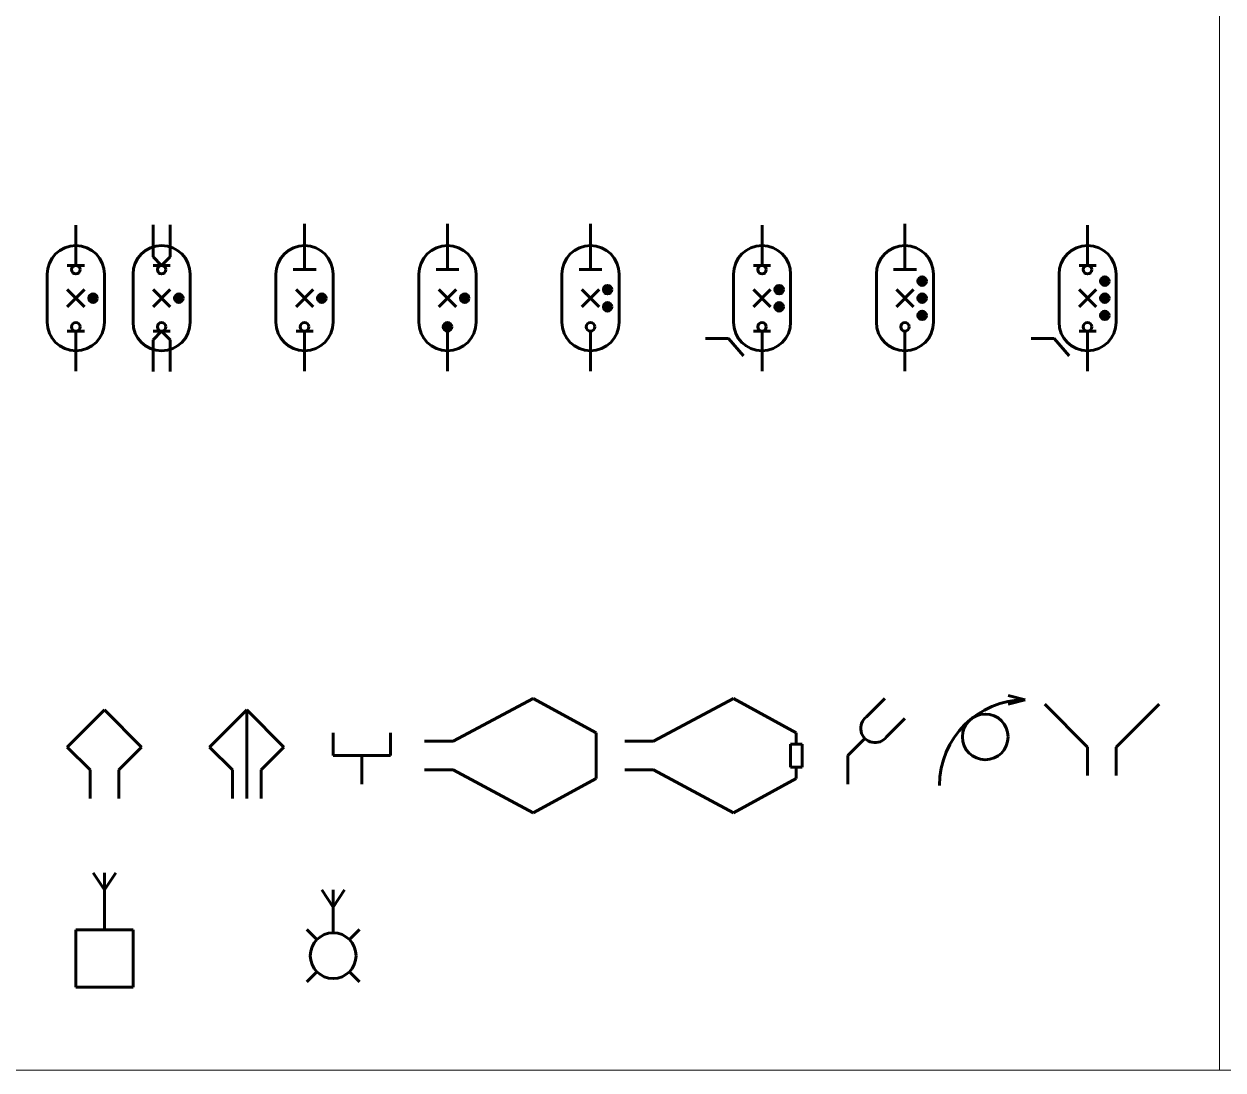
# Model space of a CAD drawing. Header units: millimetres. Extents: x 0 to 6510, y 0 to 297.
# Drawn here: x 2940.9 to 3150.6, y 0 to 183 of the extents above; entities that cross this region are included whole.
import ezdxf

# ---------------------------------------------------------------- set-up
doc = ezdxf.new("R2010")
doc.units = ezdxf.units.MM
doc.linetypes.add('K5LT_BASIC', pattern=[0])
doc.linetypes.add('K5LT_THIN', pattern=[0])

# ---------------------------------------------------------------- blocks, each defined once
blk = doc.blocks.new('U423')
at = {"true_color": 0x0000ff}
blk.add_hatch(color=5, dxfattribs=at).paths.add_polyline_path([(2953, 135.75), (2952.47, 135.53), (2952.25, 135), (2952.47, 134.47), (2953, 134.25), (2953.53, 134.47), (2953.75, 135), (2953.53, 135.53)])
at = {"color": 150, "linetype": 'K5LT_BASIC', "lineweight": 60, "true_color": 0x0080ff}
for p, q in [((2950, 147.75), (2950, 140.75)), ((2951.5, 140.75), (2948.5, 140.75)), ((2945, 130.8), (2945, 139.2)), ((2955, 139.2), (2955, 130.8)), ((2948.5, 133.5), (2951.5, 136.5)), ((2948.5, 136.5), (2951.5, 133.5)), ((2951.5, 129.25), (2948.5, 129.25)), ((2950, 122.25), (2950, 129.25))]:
    blk.add_line(p, q, dxfattribs=at)
for centre in [(2950, 140), (2953, 135), (2950, 130)]:
    blk.add_circle(centre, 0.75, dxfattribs=at)
for centre, start, end in [((2950, 139.2), 0, 180), ((2950, 130.8), 180, 0)]:
    blk.add_arc(centre, 5, start, end, dxfattribs=at)
blk = doc.blocks.new('U425')
at = {"color": 150, "linetype": 'K5LT_BASIC', "lineweight": 60, "true_color": 0x0080ff}
for p, q in [((2990, 140), (2990, 148)), ((2988, 140), (2992, 140))]:
    blk.add_line(p, q, dxfattribs=at)
blk = doc.blocks.new('U424')
at = {"true_color": 0x0000ff}
blk.add_hatch(color=5, dxfattribs=at).paths.add_polyline_path([(2993, 135.75), (2992.47, 135.53), (2992.25, 135), (2992.47, 134.47), (2993, 134.25), (2993.53, 134.47), (2993.75, 135), (2993.53, 135.53)])
at = {"color": 150, "linetype": 'K5LT_BASIC', "lineweight": 60, "true_color": 0x0080ff}
for p, q in [((2985, 130.8), (2985, 139.2)), ((2995, 139.2), (2995, 130.8)), ((2988.5, 133.5), (2991.5, 136.5)), ((2988.5, 136.5), (2991.5, 133.5)), ((2991.5, 129.25), (2988.5, 129.25)), ((2990, 122.25), (2990, 129.25))]:
    blk.add_line(p, q, dxfattribs=at)
for centre in [(2993, 135), (2990, 130)]:
    blk.add_circle(centre, 0.75, dxfattribs=at)
for centre, start, end in [((2990, 139.2), 0, 180), ((2990, 130.8), 180, 0)]:
    blk.add_arc(centre, 5, start, end, dxfattribs=at)
blk.add_blockref('U425', (0, 0))
blk = doc.blocks.new('U426')
at = {"true_color": 0x0000ff}
blk.add_hatch(color=5, dxfattribs=at).paths.add_polyline_path([(2968, 135.75), (2967.47, 135.53), (2967.25, 135), (2967.47, 134.47), (2968, 134.25), (2968.53, 134.47), (2968.75, 135), (2968.53, 135.53)])
at = {"color": 150, "linetype": 'K5LT_BASIC', "lineweight": 60, "true_color": 0x0080ff}
for p, q in [((2963.5, 142.25), (2963.5, 147.83)), ((2966.5, 142.25), (2966.5, 147.83)), ((2963.5, 142.25), (2965, 140.75)), ((2966.5, 140.75), (2963.5, 140.75)), ((2966.5, 142.25), (2965, 140.75)), ((2960, 130.8), (2960, 139.2)), ((2970, 139.2), (2970, 130.8)), ((2963.5, 133.5), (2966.5, 136.5)), ((2963.5, 136.5), (2966.5, 133.5)), ((2966.5, 129.25), (2963.5, 129.25)), ((2963.5, 127.75), (2965, 129.25)), ((2966.5, 127.75), (2965, 129.25)), ((2963.5, 127.75), (2963.5, 122.17)), ((2966.5, 127.75), (2966.5, 122.17))]:
    blk.add_line(p, q, dxfattribs=at)
for centre in [(2965, 140), (2968, 135), (2965, 130)]:
    blk.add_circle(centre, 0.75, dxfattribs=at)
for centre, start, end in [((2965, 139.2), 0, 180), ((2965, 130.8), 180, 0)]:
    blk.add_arc(centre, 5, start, end, dxfattribs=at)
blk = doc.blocks.new('U428')
at = {"color": 150, "linetype": 'K5LT_BASIC', "lineweight": 60, "true_color": 0x0080ff}
for p, q in [((3015, 140), (3015, 148)), ((3013, 140), (3017, 140))]:
    blk.add_line(p, q, dxfattribs=at)
blk = doc.blocks.new('U427')
at = {"true_color": 0x0000ff}
for points in [[(3018, 135.75), (3017.47, 135.53), (3017.25, 135), (3017.47, 134.47), (3018, 134.25), (3018.53, 134.47), (3018.75, 135), (3018.53, 135.53)], [(3015, 130.75), (3014.47, 130.53), (3014.25, 130), (3014.47, 129.47), (3015, 129.25), (3015.53, 129.47), (3015.75, 130), (3015.53, 130.53)]]:
    blk.add_hatch(color=5, dxfattribs=at).paths.add_polyline_path(points)
at = {"color": 150, "linetype": 'K5LT_BASIC', "lineweight": 60, "true_color": 0x0080ff}
for p, q in [((3010, 130.8), (3010, 139.2)), ((3020, 139.2), (3020, 130.8)), ((3013.5, 133.5), (3016.5, 136.5)), ((3013.5, 136.5), (3016.5, 133.5)), ((3015, 122.25), (3015, 129.25))]:
    blk.add_line(p, q, dxfattribs=at)
for centre in [(3018, 135), (3015, 130)]:
    blk.add_circle(centre, 0.75, dxfattribs=at)
for centre, start, end in [((3015, 139.2), 0, 180), ((3015, 130.8), 180, 0)]:
    blk.add_arc(centre, 5, start, end, dxfattribs=at)
blk.add_blockref('U428', (0, 0))
blk = doc.blocks.new('U430')
at = {"color": 150, "linetype": 'K5LT_BASIC', "lineweight": 60, "true_color": 0x0080ff}
for p, q in [((3040, 140), (3040, 148)), ((3038, 140), (3042, 140))]:
    blk.add_line(p, q, dxfattribs=at)
blk = doc.blocks.new('U429')
at = {"true_color": 0x0000ff}
for points in [[(3043, 137.25), (3042.47, 137.03), (3042.25, 136.5), (3042.47, 135.97), (3043, 135.75), (3043.53, 135.97), (3043.75, 136.5), (3043.53, 137.03)], [(3043, 134.25), (3042.47, 134.03), (3042.25, 133.5), (3042.47, 132.97), (3043, 132.75), (3043.53, 132.97), (3043.75, 133.5), (3043.53, 134.03)]]:
    blk.add_hatch(color=5, dxfattribs=at).paths.add_polyline_path(points)
at = {"color": 150, "linetype": 'K5LT_BASIC', "lineweight": 60, "true_color": 0x0080ff}
for p, q in [((3035, 130.8), (3035, 139.2)), ((3045, 139.2), (3045, 130.8)), ((3038.5, 133.5), (3041.5, 136.5)), ((3038.5, 136.5), (3041.5, 133.5)), ((3040, 122.25), (3040, 129.25))]:
    blk.add_line(p, q, dxfattribs=at)
for centre in [(3043, 136.5), (3043, 133.5), (3040, 130)]:
    blk.add_circle(centre, 0.75, dxfattribs=at)
for centre, start, end in [((3040, 139.2), 0, 180), ((3040, 130.8), 180, 0)]:
    blk.add_arc(centre, 5, start, end, dxfattribs=at)
blk.add_blockref('U430', (0, 0))
blk = doc.blocks.new('U431')
at = {"true_color": 0x0000ff}
for points in [[(3073, 137.25), (3072.47, 137.03), (3072.25, 136.5), (3072.47, 135.97), (3073, 135.75), (3073.53, 135.97), (3073.75, 136.5), (3073.53, 137.03)], [(3073, 134.25), (3072.47, 134.03), (3072.25, 133.5), (3072.47, 132.97), (3073, 132.75), (3073.53, 132.97), (3073.75, 133.5), (3073.53, 134.03)]]:
    blk.add_hatch(color=5, dxfattribs=at).paths.add_polyline_path(points)
at = {"color": 150, "linetype": 'K5LT_BASIC', "lineweight": 60, "true_color": 0x0080ff}
for p, q in [((3070, 147.75), (3070, 140.75)), ((3071.5, 140.75), (3068.5, 140.75)), ((3065, 130.8), (3065, 139.2)), ((3075, 139.2), (3075, 130.8)), ((3068.5, 133.5), (3071.5, 136.5)), ((3068.5, 136.5), (3071.5, 133.5)), ((3064.13, 127.98), (3060.13, 127.98)), ((3066.74, 124.95), (3064.13, 127.98)), ((3071.5, 129.25), (3068.5, 129.25)), ((3070, 122.25), (3070, 129.25))]:
    blk.add_line(p, q, dxfattribs=at)
for centre in [(3070, 140), (3073, 136.5), (3073, 133.5), (3070, 130)]:
    blk.add_circle(centre, 0.75, dxfattribs=at)
for centre, start, end in [((3070, 139.2), 0, 180), ((3070, 130.8), 180, 0)]:
    blk.add_arc(centre, 5, start, end, dxfattribs=at)
blk = doc.blocks.new('U433')
at = {"color": 150, "linetype": 'K5LT_BASIC', "lineweight": 60, "true_color": 0x0080ff}
for p, q in [((3095, 140), (3095, 148)), ((3093, 140), (3097, 140))]:
    blk.add_line(p, q, dxfattribs=at)
blk = doc.blocks.new('U432')
at = {"true_color": 0x0000ff}
for points in [[(3098, 138.75), (3097.47, 138.53), (3097.25, 138), (3097.47, 137.47), (3098, 137.25), (3098.53, 137.47), (3098.75, 138), (3098.53, 138.53)], [(3098, 135.75), (3097.47, 135.53), (3097.25, 135), (3097.47, 134.47), (3098, 134.25), (3098.53, 134.47), (3098.75, 135), (3098.53, 135.53)], [(3098, 132.75), (3097.47, 132.53), (3097.25, 132), (3097.47, 131.47), (3098, 131.25), (3098.53, 131.47), (3098.75, 132), (3098.53, 132.53)]]:
    blk.add_hatch(color=5, dxfattribs=at).paths.add_polyline_path(points)
at = {"color": 150, "linetype": 'K5LT_BASIC', "lineweight": 60, "true_color": 0x0080ff}
for p, q in [((3090, 130.8), (3090, 139.2)), ((3100, 139.2), (3100, 130.8)), ((3093.5, 133.5), (3096.5, 136.5)), ((3093.5, 136.5), (3096.5, 133.5)), ((3095, 122.25), (3095, 129.25))]:
    blk.add_line(p, q, dxfattribs=at)
for centre in [(3098, 138), (3098, 135), (3098, 132), (3095, 130)]:
    blk.add_circle(centre, 0.75, dxfattribs=at)
for centre, start, end in [((3095, 139.2), 0, 180), ((3095, 130.8), 180, 0)]:
    blk.add_arc(centre, 5, start, end, dxfattribs=at)
blk.add_blockref('U433', (0, 0))
blk = doc.blocks.new('U434')
at = {"true_color": 0x0000ff}
for points in [[(3129.94, 138.75), (3129.41, 138.53), (3129.19, 138), (3129.41, 137.47), (3129.94, 137.25), (3130.47, 137.47), (3130.69, 138), (3130.47, 138.53)], [(3129.94, 135.75), (3129.41, 135.53), (3129.19, 135), (3129.41, 134.47), (3129.94, 134.25), (3130.47, 134.47), (3130.69, 135), (3130.47, 135.53)], [(3129.94, 132.75), (3129.41, 132.53), (3129.19, 132), (3129.41, 131.47), (3129.94, 131.25), (3130.47, 131.47), (3130.69, 132), (3130.47, 132.53)]]:
    blk.add_hatch(color=5, dxfattribs=at).paths.add_polyline_path(points)
at = {"color": 150, "linetype": 'K5LT_BASIC', "lineweight": 60, "true_color": 0x0080ff}
for p, q in [((3126.94, 147.75), (3126.94, 140.75)), ((3128.44, 140.75), (3125.44, 140.75)), ((3121.94, 130.8), (3121.94, 139.2)), ((3131.94, 139.2), (3131.94, 130.8)), ((3125.44, 133.5), (3128.44, 136.5)), ((3125.44, 136.5), (3128.44, 133.5)), ((3121.08, 127.98), (3117.08, 127.98)), ((3123.69, 124.95), (3121.08, 127.98)), ((3128.44, 129.25), (3125.44, 129.25)), ((3126.94, 122.25), (3126.94, 129.25))]:
    blk.add_line(p, q, dxfattribs=at)
for centre in [(3126.94, 140), (3129.94, 138), (3129.94, 135), (3129.94, 132), (3126.94, 130)]:
    blk.add_circle(centre, 0.75, dxfattribs=at)
for centre, start, end in [((3126.94, 139.2), 0, 180), ((3126.94, 130.8), 180, 0)]:
    blk.add_arc(centre, 5, start, end, dxfattribs=at)
blk = doc.blocks.new('U444')
at = {"color": 150, "linetype": 'K5LT_BASIC', "lineweight": 60, "true_color": 0x0080ff}
for p, q in [((2948.5, 56.5), (2955, 63)), ((2955, 63), (2961.5, 56.5)), ((2952.5, 52.5), (2948.5, 56.5)), ((2961.5, 56.5), (2957.5, 52.5)), ((2952.5, 47.5), (2952.5, 52.5)), ((2957.5, 52.5), (2957.5, 47.5))]:
    blk.add_line(p, q, dxfattribs=at)
blk = doc.blocks.new('U445')
at = {"color": 150, "linetype": 'K5LT_BASIC', "lineweight": 60, "true_color": 0x0080ff}
for p, q in [((2973.4, 56.5), (2979.9, 63)), ((2979.9, 63), (2979.9, 47.5)), ((2979.9, 63), (2986.4, 56.5)), ((2977.4, 52.5), (2973.4, 56.5)), ((2986.4, 56.5), (2982.4, 52.5)), ((2977.4, 47.5), (2977.4, 52.5)), ((2982.4, 52.5), (2982.4, 47.5))]:
    blk.add_line(p, q, dxfattribs=at)
blk = doc.blocks.new('U446')
at = {"color": 150, "linetype": 'K5LT_BASIC', "lineweight": 60, "true_color": 0x0080ff}
for p, q in [((2995, 55), (2995, 59)), ((3005, 55), (3005, 59)), ((2995, 55), (3005, 55)), ((3000, 50), (3000, 55))]:
    blk.add_line(p, q, dxfattribs=at)
blk = doc.blocks.new('U447')
at = {"color": 150, "linetype": 'K5LT_BASIC', "lineweight": 60, "true_color": 0x0080ff}
for p, q in [((3016, 57.5), (3030, 65)), ((3030, 65), (3041, 59)), ((3041, 59), (3041, 51)), ((3011, 57.5), (3016, 57.5)), ((3016, 52.5), (3011, 52.5)), ((3030, 45), (3016, 52.5)), ((3041, 51), (3030, 45))]:
    blk.add_line(p, q, dxfattribs=at)
blk = doc.blocks.new('U448')
at = {"color": 150, "linetype": 'K5LT_BASIC', "lineweight": 60, "true_color": 0x0080ff}
for p, q in [((3051, 57.5), (3065, 65)), ((3065, 65), (3076, 59)), ((3076, 59), (3076, 57)), ((3046, 57.5), (3051, 57.5)), ((3075, 57), (3077, 57)), ((3075, 57), (3075, 53)), ((3077, 57), (3077, 53)), ((3051, 52.5), (3046, 52.5)), ((3065, 45), (3051, 52.5)), ((3075, 53), (3077, 53)), ((3076, 53), (3076, 51)), ((3076, 51), (3065, 45))]:
    blk.add_line(p, q, dxfattribs=at)
blk = doc.blocks.new('U449')
at = {"color": 150, "linetype": 'K5LT_BASIC', "lineweight": 60, "true_color": 0x0080ff}
for p, q in [((3088.268, 61.768), (3091.5, 65)), ((3091.768, 58.268), (3095, 61.5)), ((3085, 55), (3088, 58)), ((3085, 50), (3085, 55))]:
    blk.add_line(p, q, dxfattribs=at)
blk.add_arc((3089.768, 59.768), 2.5, 126.87, 323.13, dxfattribs=at)
blk = doc.blocks.new('U450')
at = {"color": 150, "linetype": 'K5LT_BASIC', "lineweight": 60, "true_color": 0x0080ff}
for q in [(3113.04, 65.52), (3113.04, 64.02)]:
    blk.add_line((3116.04, 64.77), q, dxfattribs=at)
blk.add_circle((3109.04, 58.27), 4, dxfattribs=at)
blk.add_arc((3116.04, 49.77), 15, 90, 180, dxfattribs=at)
blk = doc.blocks.new('U451')
at = {"color": 150, "linetype": 'K5LT_BASIC', "lineweight": 60, "true_color": 0x0080ff}
for p, q in [((3126.94, 56.5), (3119.44, 64)), ((3131.94, 56.5), (3139.44, 64)), ((3126.94, 51.5), (3126.94, 56.5)), ((3131.94, 51.5), (3131.94, 56.5))]:
    blk.add_line(p, q, dxfattribs=at)
blk = doc.blocks.new('U459')
at = {"color": 150, "linetype": 'K5LT_BASIC', "lineweight": 60, "true_color": 0x0080ff}
for p, q in [((2955, 31.5), (2953, 34.5)), ((2955, 24.5), (2955, 34.5)), ((2955, 31.5), (2957, 34.5)), ((2950, 14.5), (2950, 24.5)), ((2950, 24.5), (2960, 24.5)), ((2960, 24.5), (2960, 14.5)), ((2960, 14.5), (2950, 14.5))]:
    blk.add_line(p, q, dxfattribs=at)
blk = doc.blocks.new('U461')
at = {"color": 150, "linetype": 'K5LT_BASIC', "lineweight": 60, "true_color": 0x0080ff}
for p, q in [((2993, 31.5), (2995, 28.5)), ((2995, 28.5), (2997, 31.5)), ((2995, 31.5), (2995, 24))]:
    blk.add_line(p, q, dxfattribs=at)
blk = doc.blocks.new('U460')
at = {"color": 150, "linetype": 'K5LT_BASIC', "lineweight": 60, "true_color": 0x0080ff}
for p, q in [((2990.404, 24.596), (2992.172, 22.828)), ((2999.596, 24.596), (2997.828, 22.828)), ((2990.404, 15.404), (2992.172, 17.172)), ((2999.596, 15.404), (2997.828, 17.172))]:
    blk.add_line(p, q, dxfattribs=at)
blk.add_circle((2995, 20), 4, dxfattribs=at)
blk.add_blockref('U461', (0, 0))
blk = doc.blocks.new('U1435')
at = {"color": 7, "linetype": 'K5LT_THIN', "lineweight": 18}
for p, q in [((3150, 297), (3150, 0)), ((3150, 0), (2730, 0))]:
    blk.add_line(p, q, dxfattribs=at)
blk = doc.blocks.new('U1436')
at = {"color": 7, "linetype": 'K5LT_THIN', "lineweight": 18}
for p, q in [((3150, 0), (3150, 297)), ((3570, 0), (3150, 0))]:
    blk.add_line(p, q, dxfattribs=at)

msp = doc.modelspace()

# ---------------------------------------------------------------- block references
for name in ['U1435', 'U1436', 'U423', 'U426', 'U424', 'U427', 'U429', 'U431', 'U432', 'U434', 'U450', 'U444', 'U445', 'U447', 'U448', 'U449', 'U451', 'U446', 'U459', 'U460']:
    msp.add_blockref(name, (0, 0))

doc.saveas('drawing.dxf')
